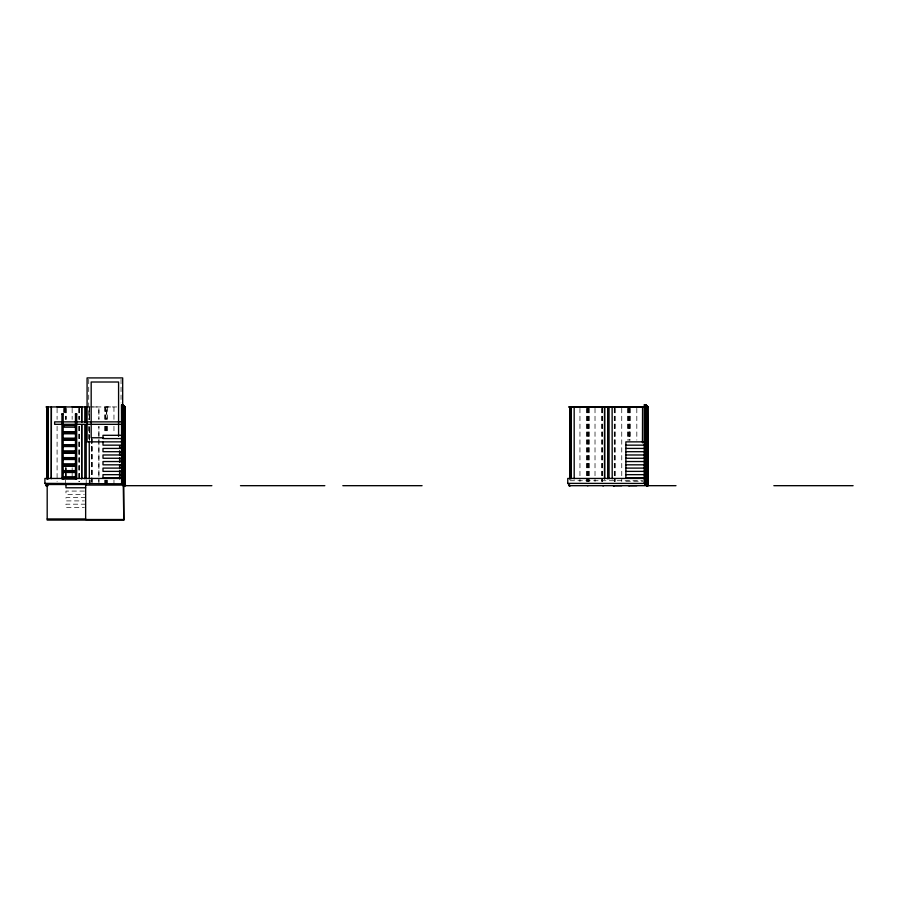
<?xml version="1.0" encoding="UTF-8"?>
<svg xmlns="http://www.w3.org/2000/svg" width="898" height="898" viewBox="0 0 898 898"><rect width="100%" height="100%" fill="white"/><g stroke="black" fill="none" stroke-linecap="round" stroke-linejoin="round"><path stroke-width="0.67" stroke-dasharray="4.49 3.37" d="M105.302 419.388L105.335 406.962L106.121 406.951L106.739 406.962L106.806 419.388M106.391 406.962L106.099 406.962M92.662 406.962L98.903 406.962L98.903 419.388L98.892 406.962M88.666 406.94L119.715 406.951M570.05 480.733L642.508 480.722M625.872 481.227L642.923 481.227M84.333 491.071L65.969 491.071L65.969 494.349L84.333 494.349M85.647 497.627L65.969 497.627L65.969 500.904L84.333 500.904M85.647 504.182L65.969 504.182L65.969 507.471L84.333 507.471M105.683 406.974L105.627 419.388M89.239 406.94L89.261 419.388M636.817 408.332L636.828 440.099M630.351 408.332L630.351 440.099M629.655 408.343L629.666 440.099M629.633 408.343L629.633 440.099M629.341 408.343L629.352 440.099M628.488 408.343L628.488 440.099M628.196 408.343L628.162 440.099M627.466 408.332L627.466 440.099M621.753 408.343L621.764 481.53M615.287 408.343L615.298 481.53M614.569 408.343L614.602 481.53M614.277 408.343L614.288 481.53M602.502 408.343L602.491 481.53M602.21 408.343L602.176 481.53M601.48 408.343L601.48 481.53M595.015 408.343L595.015 481.53M589.301 408.343L589.301 481.53M588.583 408.343L588.617 481.53M588.291 408.343L588.291 481.53M587.438 408.343L587.438 481.53M587.146 408.343L587.112 481.53M586.416 408.343L586.416 481.53M579.951 408.343L579.951 481.53M121.039 379.293L121.039 402.933M113.967 419.388L113.956 406.951L106.469 406.962L106.48 419.388M113.956 426.292L113.967 433.195M113.967 480.138L113.967 484.28M107.491 406.951L107.491 419.388M107.491 426.292L107.491 433.195M107.491 480.138L107.491 484.28M106.772 426.292L106.806 433.195M106.772 480.138L106.806 484.291M106.48 426.292L106.48 433.195M106.48 480.149L106.492 484.291M105.627 426.292L105.627 433.195M105.627 480.149L105.627 484.291M105.335 426.292L105.302 433.195M105.335 480.138L105.335 484.28M104.606 406.951L104.606 419.388M104.606 426.292L104.606 433.195M104.606 480.138L104.606 484.28M98.903 484.291L98.903 426.292L98.892 481.519M92.427 438.718L92.438 484.291M91.708 438.718L91.742 481.53M91.416 438.718L91.428 484.291M91.416 438.718L91.416 481.53M90.238 480.149L90.238 484.291M89.239 426.269L89.261 440.099M89.239 480.127L89.239 484.269M88.722 379.293L88.722 419.624M88.722 426.572L88.722 441.861M86.186 480.127L86.186 484.269M79.641 408.343L79.63 419.388M79.641 426.292L79.63 481.53M79.338 408.343L79.316 419.388M79.338 426.292L79.316 481.53M78.62 408.343L78.62 419.388M78.62 426.292L78.62 481.53M72.154 408.343L72.143 419.388M72.154 467.723L72.143 471.865M72.154 473.246L72.143 478.769M66.441 408.343L66.441 419.388M66.441 467.723L66.441 471.865M66.441 473.246L66.441 478.769M65.722 408.343L65.756 419.4M65.722 467.723L65.756 471.865M65.722 473.246L65.756 478.769M65.431 408.343L65.431 419.4M65.431 467.723L65.431 471.865M65.431 473.246L65.431 478.769M65.431 480.149L65.431 484.291M64.577 408.343L64.566 412.496M64.286 408.343L64.252 412.496M63.556 408.343L63.556 412.485M57.09 408.343L57.079 419.388M57.09 426.292L57.09 481.53M89.542 419.388L89.542 406.962L89.542 419.388M89.542 440.099L89.542 426.292L89.542 440.099M89.542 484.291L89.542 480.149L89.542 484.28"/><path stroke-width="1.35" d="M47.066 478.791L47.022 406.94L46.011 406.985L47.212 406.974L47.19 478.746M607.699 478.757L607.677 406.94L568.816 406.974L569.904 406.974L569.882 478.746M125.114 406.962L122.97 404.785L122.992 483.517L121.859 483.539L121.612 404.729M646.953 406.974L647.986 406.974L645.83 404.785L644.719 404.83M45.955 485.683L47.066 485.695M568.816 485.683L569.927 485.695M646.313 485.133L647.559 485.212L647.424 406.379L646.313 406.424L647.638 406.592L647.772 485.436L646.493 485.661L647.986 485.683L647.851 406.805L646.549 406.671M65.677 406.974L65.24 406.974M80.753 406.974L72.143 406.962M588.56 406.974L588.168 406.974M603.602 406.974L602.277 406.974M603.602 485.672L603.31 485.683M123.105 404.919L121.847 404.83L123.071 404.886L123.217 483.73L121.96 483.652L123.295 483.809L122.173 483.865M121.746 404.729L123.318 405.133L123.396 483.91M123.531 405.346L122.285 405.256L123.419 405.234L123.587 485.268L124.889 485.403L124.777 406.592L123.475 406.457M124.059 405.874L122.914 405.896L124.238 406.053M123.026 406.008L124.171 405.975L124.16 485.683L211.872 485.683M124.373 406.188L123.127 406.109L124.351 406.165L124.485 484.999L123.239 484.92M123.34 406.323L124.586 406.401L124.699 485.212L123.374 485.055M124.699 406.513L123.801 406.772M123.666 406.637L124.912 406.727L125.035 485.683L122.555 485.638M124.945 406.962L123.688 406.671M644.955 479.644L644.82 404.942L646.077 405.02L646.234 485.055L647.537 485.189M646.178 405.133L645.033 405.155L645.067 479.745M645.28 405.391L646.392 405.346L646.448 485.268L647.638 485.29M645.673 405.795L646.919 405.874L645.808 405.93M614.513 406.962L613.727 406.962M646.414 406.536L647.671 406.614M647.885 406.828L646.201 406.323M122.285 483.966L123.744 484.269L122.42 484.101M122.734 484.426L123.845 484.37M124.059 484.583L122.813 484.505L124.036 484.55M123.026 484.718L124.272 484.785M123.453 485.133L124.586 485.111M123.554 485.246L124.811 485.324M123.767 485.459L125.024 485.537L123.127 484.819L124.463 484.976M646.077 483.73L644.82 483.652L646.156 483.809L645.943 404.886L644.629 404.751L644.641 483.461L645.83 483.483L648.03 485.683L646.953 485.683M645.033 483.865L646.291 483.943M646.504 484.157L645.247 484.078L646.683 484.336M645.785 484.606L647.031 484.684M647.245 484.898L645.988 484.819L647.323 484.976L647.11 406.053L645.886 406.008L647.211 406.165L647.424 485.077L646.201 485.032M629.577 485.672L636.828 485.661M124.148 406.962L124.811 406.974L123.845 406.962M125.08 485.594C120.478 485.29 129.929 486.862 122.97 483.483L121.769 483.461M79.765 406.974L80.102 406.962M629.274 406.974L628.23 406.962M587.348 485.683L588.067 485.683M602.603 485.672L603.052 485.683M613.222 485.672L614.165 485.672M629.251 485.672L629.15 485.672M647.862 406.974L609.046 406.94L609.069 478.757M47.268 406.962L47.358 478.769M570.05 478.746L570.05 406.951L645.628 406.951M614.008 485.672L613.502 485.672M646.504 405.447L646.65 485.661L646.683 405.627L645.572 405.683L646.897 405.84L646.897 485.683L644.405 483.36L644.405 404.65L646.257 405.211M87.544 406.962L46.887 406.94L46.887 478.746M57.079 406.962L64.712 406.974M61.94 414.09L63.174 414.09M75.477 414.09L76.7 414.09M121.544 421.869L54.632 421.869L54.632 424.327L121.544 424.327M63.769 425.573L76.072 425.573M63.702 432.05L76.004 432.05M63.702 433.431L76.004 433.431M121.376 435.306L103.001 435.306L103.001 438.583L121.376 438.583M103.517 437.764L91.181 437.764L91.181 382.009L118.581 382.009L118.581 436.372M63.702 438.538L76.004 438.538M63.702 439.919L76.004 439.919M121.376 441.861L87.084 441.861L87.084 377.912L122.678 377.912L122.678 405.716M645.55 441.861L625.872 441.861L625.872 477.938L645.55 477.938M63.242 444.667L75.544 444.667L75.544 446.531L63.242 446.531M63.242 444.903L75.544 444.903M121.376 445.15L103.001 445.15L103.001 441.861M625.872 445.15L645.55 445.15M63.242 446.284L75.544 446.284M121.376 448.428L103.001 448.428L103.001 451.705L121.376 451.705M625.872 448.428L645.55 448.428M63.174 451.144L75.477 451.144M63.174 451.391L75.477 451.391M625.872 451.705L645.55 451.705M63.174 452.772L75.477 452.772M63.174 453.019L75.477 453.019M121.376 454.983L103.001 454.983L103.001 458.261L121.376 458.261M625.872 454.983L645.55 454.983M63.174 457.632L75.477 457.632M63.174 457.879L75.477 457.879M625.872 458.261L645.55 458.261M63.174 459.495L75.477 459.495M121.376 461.538L103.001 461.538L103.001 464.827L121.376 464.827M625.872 461.538L645.55 461.538M63.242 464.12L75.544 464.12L75.544 465.983L63.242 465.983M63.242 464.367L75.544 464.367M625.872 464.827L645.55 464.827M63.242 465.748L75.544 465.748M121.376 468.105L103.001 468.105L103.001 471.383L121.376 471.383M625.872 468.105L645.55 468.105M63.174 470.608L75.477 470.608M63.174 470.855L75.477 470.855M625.872 471.383L645.55 471.383M63.174 472.236L75.477 472.236M63.174 472.471L75.477 472.471M121.376 474.66L103.001 474.66L103.001 477.938L121.376 477.938M625.872 474.66L645.55 474.66M63.174 477.096L75.477 477.096M63.174 477.343L75.477 477.343M121.544 478.443L44.9 478.454L44.9 483.371L47.19 485.65L46.011 485.695M75.477 478.713L76.7 478.713M44.9 483.371L122.094 483.786M646.683 480.722L644.405 478.443L567.761 478.454L567.761 483.371L644.607 483.438M85.647 485.077L123.262 485.077L123.823 520.077L47.19 520.088L47.19 484.505L85.647 484.505L85.647 519.515L123.262 519.515M48.155 485.65L47.01 485.683M240.484 485.683L324.829 485.683M342.823 485.683L422.071 485.683M567.761 483.371L570.309 485.672L569.197 485.695L675.992 485.683M773.851 485.683L853.1 485.683M123.531 485.661L123.61 405.425L122.308 405.29M614.277 485.672L621.764 485.672M85.647 487.782L65.969 487.782L65.969 484.505M47.19 518.943L85.647 518.943M646.594 406.951L644.405 404.65M569.253 406.985L569.826 406.974M628.993 485.661L628.23 485.672M123.598 485.661L121.544 483.36M124.115 485.683L124.036 405.84M644.854 404.964L646.044 404.998M645.168 405.29L646.47 405.425M121.982 404.964L123.183 404.998M122.094 405.077L123.396 405.211M123.262 406.244L124.564 406.379M645.943 483.595L644.742 483.573L645.864 483.517L645.83 404.785M645.067 483.887L646.369 484.022M645.808 484.628L647.11 484.763M121.881 483.573L123.082 483.595M122.622 484.314L123.935 484.449M122.947 484.628L124.238 484.763M642.575 406.951L642.463 442.837M612.122 406.962L612.2 478.746M604.623 406.94L604.623 478.746M574.17 406.94L574.192 478.769M86.186 406.94L86.208 422.15M84.839 406.962L84.816 422.127M81.763 406.94L81.763 422.127M48.256 406.94L48.256 478.746M644.607 404.729L644.483 483.438M604.534 406.94L604.534 478.746M569.747 406.94L569.747 478.746M123.823 405.627L123.823 520.077M121.544 404.65L121.612 483.438M119.692 445.599L119.692 448.36M119.692 451.122L119.692 455.264M119.692 458.025L119.692 462.167M119.692 464.928L119.692 467.69M119.692 470.451L119.692 478.735M119.602 445.599L119.602 448.36M119.602 451.122L119.602 455.264M119.602 458.025L119.602 462.167M119.602 464.928L119.602 467.69M119.602 470.451L119.602 478.735M89.239 441.457L89.34 478.746M86.186 424.889L86.208 478.757M84.816 424.889L84.816 478.746M81.763 424.889L81.763 478.746M81.673 406.94L81.673 422.127M81.673 424.889L81.673 478.746M75.477 478.96L75.477 413.843L76.7 413.843L76.7 478.96L61.94 478.96L61.94 413.843L63.174 413.843L63.174 478.96M48.155 406.951L48.155 478.746M647.346 406.3L646.1 406.21L647.424 406.379M646.818 484.471L645.572 484.392L646.897 484.55M647.772 485.436L646.526 485.347L647.851 485.515M76.072 425.326L63.769 425.326L63.769 427.19L76.072 427.19L76.072 425.326M76.004 431.815L63.702 431.815L63.702 433.678L76.004 433.678L76.004 431.815M76.004 438.303L63.702 438.303L63.702 440.166L76.004 440.166L76.004 438.303M571.139 406.962L571.027 478.746L571.117 406.94M51.332 406.962L51.309 478.746L51.41 406.951"/></g></svg>
